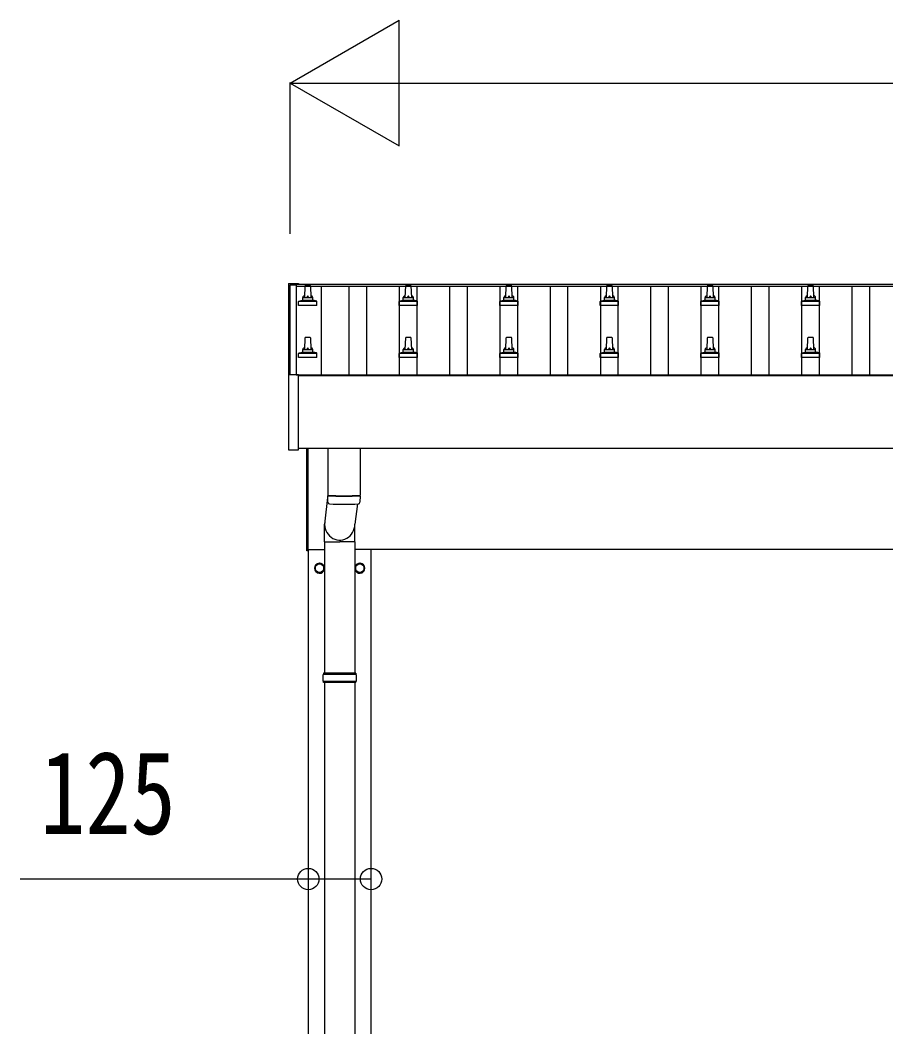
# Model space of a CAD drawing. Units: millimetres, scale not verified. Extents: x -21025 to 21025, y -14850 to 14850.
# Drawn here: x -16383 to -14661, y -2513 to -512 of the extents above; entities that cross this region are included whole.
import ezdxf
from ezdxf.enums import TextEntityAlignment as Align

# ---------------------------------------------------------------- set-up
doc = ezdxf.new("R2010")
doc.units = ezdxf.units.MM
doc.header["$LTSCALE"] = 60
for name, color, linetype in [('0-5_YKK_13', 4, 'Continuous'), ('0-6_YKK_A1', 4, 'Continuous'), ('0-7_YKK_D', 6, 'Continuous')]:
    doc.layers.add(name, color=color, linetype=linetype)
doc.styles.add('ＭＳ ゴシック', font='')
doc.styles.get('ＭＳ ゴシック').set_extended_font_data('MS Gothic')

msp = doc.modelspace()

# ---------------------------------------------------------------- linework, layer by layer
at = {"layer": '0-5_YKK_13'}
for p, q in [((-15849.2, -1035.89), (-15849.2, -1036.49)), ((-15849.2, -1036.49), (-15849.2, -1217.16)), ((-15848.2, -1035.37), (-15830.2, -1035.37)), ((-15829.2, -1036.55), (-15829.2, -1035.89)), ((-15829.2, -1036.55), (-15829.2, -1036.49)), ((-15816.9, -1063.07), (-15816.17, -1039.55)), ((-15815.18, -1038.57), (-15806.63, -1038.57)), ((-15805.63, -1039.55), (-15804.9, -1063.07)), ((-15616.9, -1063.07), (-15616.17, -1039.55)), ((-15615.18, -1038.57), (-15606.63, -1038.57)), ((-15605.63, -1039.55), (-15604.9, -1063.07)), ((-15416.9, -1063.07), (-15416.17, -1039.55)), ((-15415.18, -1038.57), (-15406.63, -1038.57)), ((-15405.63, -1039.55), (-15404.9, -1063.07)), ((-15216.9, -1063.07), (-15216.17, -1039.55)), ((-15215.18, -1038.57), (-15206.63, -1038.57)), ((-15205.63, -1039.55), (-15204.9, -1063.07)), ((-15016.9, -1063.07), (-15016.17, -1039.55)), ((-15015.18, -1038.57), (-15006.63, -1038.57)), ((-15005.63, -1039.55), (-15004.9, -1063.07)), ((-14816.9, -1063.07), (-14816.17, -1039.55)), ((-14815.18, -1038.57), (-14806.63, -1038.57)), ((-14805.63, -1039.55), (-14804.9, -1063.07)), ((-15829.15, -1078.57), (-15829.15, -1070.86)), ((-15792.65, -1078.57), (-15829.15, -1078.57)), ((-15828.77, -1070.07), (-15793.03, -1070.07)), ((-15828.39, -1069.89), (-15821.67, -1068.26)), ((-15821.28, -1068.07), (-15800.52, -1068.07)), ((-15820.9, -1067.29), (-15820.9, -1063.07)), ((-15819.9, -1063.07), (-15801.9, -1063.07)), ((-15800.9, -1067.29), (-15800.9, -1063.07)), ((-15793.42, -1069.89), (-15800.14, -1068.26)), ((-15792.65, -1078.57), (-15792.65, -1070.86)), ((-15629.15, -1078.57), (-15629.15, -1070.86)), ((-15592.65, -1078.57), (-15629.15, -1078.57)), ((-15628.77, -1070.07), (-15593.03, -1070.07)), ((-15628.39, -1069.89), (-15621.67, -1068.26)), ((-15621.28, -1068.07), (-15600.52, -1068.07)), ((-15620.9, -1067.29), (-15620.9, -1063.07)), ((-15619.9, -1063.07), (-15601.9, -1063.07)), ((-15600.9, -1067.29), (-15600.9, -1063.07)), ((-15593.42, -1069.89), (-15600.14, -1068.26)), ((-15592.65, -1078.57), (-15592.65, -1070.86)), ((-15429.15, -1078.57), (-15429.15, -1070.86)), ((-15392.65, -1078.57), (-15429.15, -1078.57)), ((-15428.77, -1070.07), (-15393.03, -1070.07)), ((-15428.39, -1069.89), (-15421.67, -1068.26)), ((-15421.28, -1068.07), (-15400.52, -1068.07)), ((-15420.9, -1067.29), (-15420.9, -1063.07)), ((-15419.9, -1063.07), (-15401.9, -1063.07)), ((-15400.9, -1067.29), (-15400.9, -1063.07)), ((-15393.42, -1069.89), (-15400.14, -1068.26)), ((-15392.65, -1078.57), (-15392.65, -1070.86)), ((-15229.15, -1078.57), (-15229.15, -1070.86)), ((-15192.65, -1078.57), (-15229.15, -1078.57)), ((-15228.77, -1070.07), (-15193.03, -1070.07)), ((-15228.39, -1069.89), (-15221.67, -1068.26)), ((-15221.28, -1068.07), (-15200.52, -1068.07)), ((-15220.9, -1067.29), (-15220.9, -1063.07)), ((-15219.9, -1063.07), (-15201.9, -1063.07)), ((-15200.9, -1067.29), (-15200.9, -1063.07)), ((-15193.42, -1069.89), (-15200.14, -1068.26)), ((-15192.65, -1078.57), (-15192.65, -1070.86)), ((-15029.15, -1078.57), (-15029.15, -1070.86)), ((-14992.65, -1078.57), (-15029.15, -1078.57)), ((-15028.77, -1070.07), (-14993.03, -1070.07)), ((-15028.39, -1069.89), (-15021.67, -1068.26)), ((-15021.28, -1068.07), (-15000.52, -1068.07)), ((-15020.9, -1067.29), (-15020.9, -1063.07)), ((-15019.9, -1063.07), (-15001.9, -1063.07)), ((-15000.9, -1067.29), (-15000.9, -1063.07)), ((-14993.42, -1069.89), (-15000.14, -1068.26)), ((-14992.65, -1078.57), (-14992.65, -1070.86)), ((-14829.15, -1078.57), (-14829.15, -1070.86)), ((-14792.65, -1078.57), (-14829.15, -1078.57)), ((-14828.77, -1070.07), (-14793.03, -1070.07)), ((-14828.39, -1069.89), (-14821.67, -1068.26)), ((-14821.28, -1068.07), (-14800.52, -1068.07)), ((-14820.9, -1067.29), (-14820.9, -1063.07)), ((-14819.9, -1063.07), (-14801.9, -1063.07)), ((-14800.9, -1067.29), (-14800.9, -1063.07)), ((-14793.42, -1069.89), (-14800.14, -1068.26)), ((-14792.65, -1078.57), (-14792.65, -1070.86)), ((-15816.9, -1166.41), (-15816.17, -1142.88)), ((-15815.18, -1141.91), (-15806.63, -1141.91)), ((-15805.63, -1142.88), (-15804.9, -1166.41)), ((-15616.9, -1166.41), (-15616.17, -1142.88)), ((-15615.18, -1141.91), (-15606.63, -1141.91)), ((-15605.63, -1142.88), (-15604.9, -1166.41)), ((-15416.9, -1166.41), (-15416.17, -1142.88)), ((-15415.18, -1141.91), (-15406.63, -1141.91)), ((-15405.63, -1142.88), (-15404.9, -1166.41)), ((-15216.9, -1166.41), (-15216.17, -1142.88)), ((-15215.18, -1141.91), (-15206.63, -1141.91)), ((-15205.63, -1142.88), (-15204.9, -1166.41)), ((-15016.9, -1166.41), (-15016.17, -1142.88)), ((-15015.18, -1141.91), (-15006.63, -1141.91)), ((-15005.63, -1142.88), (-15004.9, -1166.41)), ((-14816.9, -1166.41), (-14816.17, -1142.88)), ((-14815.18, -1141.91), (-14806.63, -1141.91)), ((-14805.63, -1142.88), (-14804.9, -1166.41)), ((-15829.15, -1181.91), (-15829.15, -1174.19)), ((-15828.77, -1173.41), (-15793.03, -1173.41)), ((-15828.39, -1173.22), (-15821.67, -1171.59)), ((-15821.28, -1171.41), (-15800.52, -1171.41)), ((-15820.9, -1170.62), (-15820.9, -1166.41)), ((-15819.9, -1166.41), (-15801.9, -1166.41)), ((-15800.9, -1170.62), (-15800.9, -1166.41)), ((-15793.42, -1173.22), (-15800.14, -1171.59)), ((-15792.65, -1181.91), (-15792.65, -1174.19)), ((-15629.15, -1181.91), (-15629.15, -1174.19)), ((-15628.77, -1173.41), (-15593.03, -1173.41)), ((-15628.39, -1173.22), (-15621.67, -1171.59)), ((-15621.28, -1171.41), (-15600.52, -1171.41)), ((-15620.9, -1170.62), (-15620.9, -1166.41)), ((-15619.9, -1166.41), (-15601.9, -1166.41)), ((-15600.9, -1170.62), (-15600.9, -1166.41)), ((-15593.42, -1173.22), (-15600.14, -1171.59)), ((-15592.65, -1181.91), (-15592.65, -1174.19)), ((-15429.15, -1181.91), (-15429.15, -1174.19)), ((-15428.77, -1173.41), (-15393.03, -1173.41)), ((-15428.39, -1173.22), (-15421.67, -1171.59)), ((-15421.28, -1171.41), (-15400.52, -1171.41)), ((-15420.9, -1170.62), (-15420.9, -1166.41)), ((-15419.9, -1166.41), (-15401.9, -1166.41)), ((-15400.9, -1170.62), (-15400.9, -1166.41)), ((-15393.42, -1173.22), (-15400.14, -1171.59)), ((-15392.65, -1181.91), (-15392.65, -1174.19)), ((-15229.15, -1181.91), (-15229.15, -1174.19)), ((-15228.77, -1173.41), (-15193.03, -1173.41)), ((-15228.39, -1173.22), (-15221.67, -1171.59)), ((-15221.28, -1171.41), (-15200.52, -1171.41)), ((-15220.9, -1170.62), (-15220.9, -1166.41)), ((-15219.9, -1166.41), (-15201.9, -1166.41)), ((-15200.9, -1170.62), (-15200.9, -1166.41)), ((-15193.42, -1173.22), (-15200.14, -1171.59)), ((-15192.65, -1181.91), (-15192.65, -1174.19)), ((-15029.15, -1181.91), (-15029.15, -1174.19)), ((-15028.77, -1173.41), (-14993.03, -1173.41)), ((-15028.39, -1173.22), (-15021.67, -1171.59)), ((-15021.28, -1171.41), (-15000.52, -1171.41)), ((-15020.9, -1170.62), (-15020.9, -1166.41)), ((-15019.9, -1166.41), (-15001.9, -1166.41)), ((-15000.9, -1170.62), (-15000.9, -1166.41)), ((-14993.42, -1173.22), (-15000.14, -1171.59)), ((-14992.65, -1181.91), (-14992.65, -1174.19)), ((-14829.15, -1181.91), (-14829.15, -1174.19)), ((-14828.77, -1173.41), (-14793.03, -1173.41)), ((-14828.39, -1173.22), (-14821.67, -1171.59)), ((-14821.28, -1171.41), (-14800.52, -1171.41)), ((-14820.9, -1170.62), (-14820.9, -1166.41)), ((-14819.9, -1166.41), (-14801.9, -1166.41)), ((-14800.9, -1170.62), (-14800.9, -1166.41)), ((-14793.42, -1173.22), (-14800.14, -1171.59)), ((-14792.65, -1181.91), (-14792.65, -1174.19)), ((-15792.65, -1181.91), (-15829.15, -1181.91)), ((-15592.65, -1181.91), (-15629.15, -1181.91)), ((-15392.65, -1181.91), (-15429.15, -1181.91)), ((-15192.65, -1181.91), (-15229.15, -1181.91)), ((-14992.65, -1181.91), (-15029.15, -1181.91)), ((-14792.65, -1181.91), (-14829.15, -1181.91)), ((-15849.2, -1217.16), (-15849.2, -1365.16)), ((-15848.2, -1216.66), (-15848.7, -1216.66)), ((-15830.2, -1216.66), (-15848.2, -1216.66)), ((-15829.7, -1216.66), (-15830.2, -1216.66)), ((-15829.2, -1365.16), (-15829.2, -1217.16)), ((-15848.7, -1365.66), (-15829.7, -1365.66)), ((-15812.9, -1566.5), (-15812.9, -1363.03)), ((-15810.9, -1363.03), (-15810.9, -1566.5)), ((-15770.9, -1363.03), (-15770.9, -1456.01)), ((-15706.9, -1363.03), (-15706.9, -1456.01)), ((-15770.9, -1454.76), (-15777.46, -1513.62)), ((-15770.7, -1469.99), (-15770.93, -1457.01)), ((-15766.43, -1456.29), (-15766.41, -1457.29)), ((-15711.38, -1456.29), (-15711.39, -1457.29)), ((-15706.87, -1457.01), (-15707.1, -1469.99)), ((-15711.93, -1473.26), (-15717.34, -1513.62)), ((-15777.55, -1548.28), (-15777.55, -1513.62)), ((-15717.25, -1548.28), (-15717.25, -1513.62)), ((-15777.55, -1548.28), (-15747.4, -1548.28)), ((-15777.4, -1548.28), (-15777.4, -1810)), ((-15717.25, -1548.28), (-15747.4, -1548.28)), ((-15717.4, -1548.28), (-15717.4, -1810)), ((-15810.9, -1566.5), (-15812.9, -1566.5)), ((-15778.8, -1600.75), (-15778.9, -1600.75)), ((-15698.8, -1600.75), (-15698.9, -1600.75)), ((-15778.8, -1601.25), (-15778.9, -1601.25)), ((-15698.8, -1601.25), (-15698.9, -1601.25)), ((-15714.4, -1812), (-15780.4, -1812)), ((-15715.4, -1810), (-15779.4, -1810)), ((-15779.4, -1810), (-15779.4, -1812)), ((-15715.4, -1810), (-15715.4, -1812)), ((-15714.4, -1826), (-15780.4, -1826)), ((-15779.4, -1828), (-15779.4, -1826)), ((-15715.4, -1828), (-15779.4, -1828)), ((-15777.4, -1828), (-15777.4, -2732.5)), ((-15717.4, -1828), (-15717.4, -2732.5)), ((-15715.4, -1828), (-15715.4, -1826))]:
    msp.add_line(p, q, dxfattribs=at)
for points in [[(-15849.2, -1035.89), (-15849.17, -1035.7), (-15849.09, -1035.57), (-15849.01, -1035.49), (-15848.92, -1035.43), (-15848.84, -1035.4), (-15848.79, -1035.39), (-15848.75, -1035.39), (-15848.71, -1035.38), (-15848.52, -1035.37), (-15848.34, -1035.37), (-15848.2, -1035.37)], [(-15830.2, -1035.37), (-15830.01, -1035.37), (-15829.84, -1035.37), (-15829.7, -1035.38), (-15829.63, -1035.39), (-15829.57, -1035.4), (-15829.48, -1035.44), (-15829.35, -1035.54), (-15829.26, -1035.67), (-15829.25, -1035.69)]]:
    msp.add_lwpolyline(points, dxfattribs=at)
for points in [[(-15787.4, -1591.19), (-15795.9, -1596.09), (-15795.9, -1605.91), (-15787.4, -1610.81), (-15778.9, -1605.91), (-15778.9, -1596.09)], [(-15707.4, -1591.19), (-15715.9, -1596.09), (-15715.9, -1605.91), (-15707.4, -1610.81), (-15698.9, -1605.91), (-15698.9, -1596.09)]]:
    msp.add_lwpolyline(points, close=True, dxfattribs=at)
for centre in [(-15787.4, -1601), (-15707.4, -1601)]:
    msp.add_circle(centre, 8.5, dxfattribs=at)
for centre, radius, start, end in [((-15829.7, -1035.89), 0.499, 0.00068, 23.5008), ((-15815.18, -1039.57), 1, 90, 178.60509), ((-15806.63, -1039.57), 1, 1.39491, 90), ((-15615.18, -1039.57), 1, 90, 178.60509), ((-15606.63, -1039.57), 1, 1.39491, 90), ((-15415.18, -1039.57), 1, 90, 178.60509), ((-15406.63, -1039.57), 1, 1.39491, 90), ((-15215.18, -1039.57), 1, 90, 178.60509), ((-15206.63, -1039.57), 1, 1.39491, 90), ((-15015.18, -1039.57), 1, 90, 178.60509), ((-15006.63, -1039.57), 1, 1.39491, 90), ((-14815.18, -1039.57), 1, 90, 178.60509), ((-14806.63, -1039.57), 1, 1.39491, 90), ((-15816.82, -1063.71), 4.13, 90, 171.17633), ((-15807.57, -1063.07), 4.83, 133.60282, 180), ((-15814.23, -1063.07), 4.83, 0, 46.39718), ((-15804.99, -1063.71), 4.13, 8.82367, 90), ((-15616.82, -1063.71), 4.13, 90, 171.17633), ((-15607.57, -1063.07), 4.83, 133.60282, 180), ((-15614.23, -1063.07), 4.83, 0, 46.39718), ((-15604.99, -1063.71), 4.13, 8.82367, 90), ((-15416.82, -1063.71), 4.13, 90, 171.17633), ((-15407.57, -1063.07), 4.83, 133.60282, 180), ((-15414.23, -1063.07), 4.83, 0, 46.39718), ((-15404.99, -1063.71), 4.13, 8.82367, 90), ((-15216.82, -1063.71), 4.13, 90, 171.17633), ((-15207.57, -1063.07), 4.83, 133.60282, 180), ((-15214.23, -1063.07), 4.83, 0, 46.39718), ((-15204.99, -1063.71), 4.13, 8.82367, 90), ((-15016.82, -1063.71), 4.13, 90, 171.17633), ((-15007.57, -1063.07), 4.83, 133.60282, 180), ((-15014.23, -1063.07), 4.83, 0, 46.39718), ((-15004.99, -1063.71), 4.13, 8.82367, 90), ((-14816.82, -1063.71), 4.13, 90, 171.17633), ((-14807.57, -1063.07), 4.83, 133.60282, 180), ((-14814.23, -1063.07), 4.83, 0, 46.39718), ((-14804.99, -1063.71), 4.13, 8.82367, 90), ((-15828.15, -1070.86), 1, 103.62699, 180), ((-15821.9, -1067.29), 1, 283.62699, 0), ((-15819.9, -1064.07), 1, 90, 180), ((-15801.9, -1064.07), 1, 0, 90), ((-15799.9, -1067.29), 1, 180, 256.37301), ((-15793.65, -1070.86), 1, 0, 76.37301), ((-15628.15, -1070.86), 1, 103.62699, 180), ((-15621.9, -1067.29), 1, 283.62699, 0), ((-15619.9, -1064.07), 1, 90, 180), ((-15601.9, -1064.07), 1, 0, 90), ((-15599.9, -1067.29), 1, 180, 256.37301), ((-15593.65, -1070.86), 1, 0, 76.37301), ((-15428.15, -1070.86), 1, 103.62699, 180), ((-15421.9, -1067.29), 1, 283.62699, 0), ((-15419.9, -1064.07), 1, 90, 180), ((-15401.9, -1064.07), 1, 0, 90), ((-15399.9, -1067.29), 1, 180, 256.37301), ((-15393.65, -1070.86), 1, 0, 76.37301), ((-15228.15, -1070.86), 1, 103.62699, 180), ((-15221.9, -1067.29), 1, 283.62699, 0), ((-15219.9, -1064.07), 1, 90, 180), ((-15201.9, -1064.07), 1, 0, 90), ((-15199.9, -1067.29), 1, 180, 256.37301), ((-15193.65, -1070.86), 1, 0, 76.37301), ((-15028.15, -1070.86), 1, 103.62699, 180), ((-15021.9, -1067.29), 1, 283.62699, 0), ((-15019.9, -1064.07), 1, 90, 180), ((-15001.9, -1064.07), 1, 0, 90), ((-14999.9, -1067.29), 1, 180, 256.37301), ((-14993.65, -1070.86), 1, 0, 76.37301), ((-14828.15, -1070.86), 1, 103.62699, 180), ((-14821.9, -1067.29), 1, 283.62699, 0), ((-14819.9, -1064.07), 1, 90, 180), ((-14801.9, -1064.07), 1, 0, 90), ((-14799.9, -1067.29), 1, 180, 256.37301), ((-14793.65, -1070.86), 1, 0, 76.37301), ((-15815.18, -1142.91), 1, 90, 178.60509), ((-15806.63, -1142.91), 1, 1.39491, 90), ((-15615.18, -1142.91), 1, 90, 178.60509), ((-15606.63, -1142.91), 1, 1.39491, 90), ((-15415.18, -1142.91), 1, 90, 178.60509), ((-15406.63, -1142.91), 1, 1.39491, 90), ((-15215.18, -1142.91), 1, 90, 178.60509), ((-15206.63, -1142.91), 1, 1.39491, 90), ((-15015.18, -1142.91), 1, 90, 178.60509), ((-15006.63, -1142.91), 1, 1.39491, 90), ((-14815.18, -1142.91), 1, 90, 178.60509), ((-14806.63, -1142.91), 1, 1.39491, 90), ((-15828.15, -1174.19), 1, 103.62699, 180), ((-15821.9, -1170.62), 1, 283.62699, 0), ((-15816.82, -1167.04), 4.13, 90, 171.17633), ((-15819.9, -1167.41), 1, 90, 180), ((-15807.57, -1166.41), 4.83, 133.60282, 180), ((-15814.23, -1166.41), 4.83, 0, 46.39718), ((-15804.99, -1167.04), 4.13, 8.82367, 90), ((-15801.9, -1167.41), 1, 0, 90), ((-15799.9, -1170.62), 1, 180, 256.37301), ((-15793.65, -1174.19), 1, 0, 76.37301), ((-15628.15, -1174.19), 1, 103.62699, 180), ((-15621.9, -1170.62), 1, 283.62699, 0), ((-15616.82, -1167.04), 4.13, 90, 171.17633), ((-15619.9, -1167.41), 1, 90, 180), ((-15607.57, -1166.41), 4.83, 133.60282, 180), ((-15614.23, -1166.41), 4.83, 0, 46.39718), ((-15604.99, -1167.04), 4.13, 8.82367, 90), ((-15601.9, -1167.41), 1, 0, 90), ((-15599.9, -1170.62), 1, 180, 256.37301), ((-15593.65, -1174.19), 1, 0, 76.37301), ((-15428.15, -1174.19), 1, 103.62699, 180), ((-15421.9, -1170.62), 1, 283.62699, 0), ((-15416.82, -1167.04), 4.13, 90, 171.17633), ((-15419.9, -1167.41), 1, 90, 180), ((-15407.57, -1166.41), 4.83, 133.60282, 180), ((-15414.23, -1166.41), 4.83, 0, 46.39718), ((-15404.99, -1167.04), 4.13, 8.82367, 90), ((-15401.9, -1167.41), 1, 0, 90), ((-15399.9, -1170.62), 1, 180, 256.37301), ((-15393.65, -1174.19), 1, 0, 76.37301), ((-15228.15, -1174.19), 1, 103.62699, 180), ((-15221.9, -1170.62), 1, 283.62699, 0), ((-15216.82, -1167.04), 4.13, 90, 171.17633), ((-15219.9, -1167.41), 1, 90, 180), ((-15207.57, -1166.41), 4.83, 133.60282, 180), ((-15214.23, -1166.41), 4.83, 0, 46.39718), ((-15204.99, -1167.04), 4.13, 8.82367, 90), ((-15201.9, -1167.41), 1, 0, 90), ((-15199.9, -1170.62), 1, 180, 256.37301), ((-15193.65, -1174.19), 1, 0, 76.37301), ((-15028.15, -1174.19), 1, 103.62699, 180), ((-15021.9, -1170.62), 1, 283.62699, 0), ((-15016.82, -1167.04), 4.13, 90, 171.17633), ((-15019.9, -1167.41), 1, 90, 180), ((-15007.57, -1166.41), 4.83, 133.60282, 180), ((-15014.23, -1166.41), 4.83, 0, 46.39718), ((-15004.99, -1167.04), 4.13, 8.82367, 90), ((-15001.9, -1167.41), 1, 0, 90), ((-14999.9, -1170.62), 1, 180, 256.37301), ((-14993.65, -1174.19), 1, 0, 76.37301), ((-14828.15, -1174.19), 1, 103.62699, 180), ((-14821.9, -1170.62), 1, 283.62699, 0), ((-14816.82, -1167.04), 4.13, 90, 171.17633), ((-14819.9, -1167.41), 1, 90, 180), ((-14807.57, -1166.41), 4.83, 133.60282, 180), ((-14814.23, -1166.41), 4.83, 0, 46.39718), ((-14804.99, -1167.04), 4.13, 8.82367, 90), ((-14801.9, -1167.41), 1, 0, 90), ((-14799.9, -1170.62), 1, 180, 256.37301), ((-14793.65, -1174.19), 1, 0, 76.37301), ((-15848.7, -1217.16), 0.5, 90, 180), ((-15829.7, -1217.16), 0.5, 0, 90), ((-15848.7, -1365.16), 0.5, 180, 270), ((-15829.7, -1365.16), 0.5, 270, 0), ((-15738.9, -976.27), 480.8, 266.18381, 273.81619), ((-15738.9, -977.27), 480.8, 266.18381, 273.81619), ((-15767.28, -1469.75), 3.43, 183.91307, 262.91645), ((-15738.91, -954.29), 519.67, 266.82357, 273.17802), ((-15710.52, -1469.75), 3.43, 277.00994, 356.09787), ((-15787.4, -1601), 10, 9.93637, 350.06363), ((-15787.4, -1601), 8.6, 171.25399, 188.74601), ((-15787.4, -1601), 8.6, 111.25399, 128.74601), ((-15787.4, -1601), 8.6, 51.25399, 68.74601), ((-15787.4, -1601), 8.6, 1.66581, 8.74601), ((-15707.4, -1601), 10, 189.93637, 170.06363), ((-15707.4, -1601), 8.6, 171.25399, 188.74601), ((-15707.4, -1601), 8.6, 111.25399, 128.74601), ((-15707.4, -1601), 8.6, 51.25399, 68.74601), ((-15707.4, -1601), 8.6, 1.66581, 8.74601), ((-15787.4, -1601), 8.6, 231.25399, 248.74601), ((-15787.4, -1601), 8.6, 291.25399, 308.74601), ((-15787.4, -1601), 8.6, 351.25399, 358.33419), ((-15707.4, -1601), 8.6, 231.25399, 248.74601), ((-15707.4, -1601), 8.6, 291.25399, 308.74601), ((-15707.4, -1601), 8.6, 351.25399, 358.33419), ((-15731.65, -1819), 49.25, 171.82876, 180.00002), ((-15731.65, -1819), 49.25, 180.00002, 188.17127), ((-15763.15, -1819), 49.25, 359.99998, 8.17124), ((-15763.15, -1819), 49.25, 351.82873, 359.99998)]:
    msp.add_arc(centre, radius, start, end, dxfattribs=at)
msp.add_ellipse((-15747.4, -1513.62), major_axis=(0, -31.56), ratio=0.952301, start_param=4.5832251, end_param=7.8539816, dxfattribs=at)
at = {"layer": '0-6_YKK_A1'}
for p, q in [((-15845.9, -1037.52), (-15833.9, -1037.52)), ((-15845.9, -1216.66), (-15845.9, -1037.52)), ((-15833.9, -1036.55), (-10433.4, -1036.55)), ((-15833.9, -1036.55), (-15833.9, -1040.14)), ((-15833.9, -1037.52), (-15833.9, -1216.66)), ((-15833.9, -1040.14), (-10410.9, -1040.14)), ((-15784.4, -1040.14), (-15784.4, -1216.6)), ((-15728.4, -1216.6), (-15728.4, -1040.14)), ((-15693.4, -1216.6), (-15693.4, -1040.14)), ((-15628.4, -1216.6), (-15628.4, -1040.14)), ((-15593.4, -1216.6), (-15593.4, -1040.14)), ((-15528.4, -1216.6), (-15528.4, -1040.14)), ((-15493.4, -1216.6), (-15493.4, -1040.14)), ((-15428.4, -1216.6), (-15428.4, -1040.14)), ((-15393.4, -1216.6), (-15393.4, -1040.14)), ((-15328.4, -1216.6), (-15328.4, -1040.14)), ((-15293.4, -1216.6), (-15293.4, -1040.14)), ((-15228.4, -1216.6), (-15228.4, -1040.14)), ((-15193.4, -1216.6), (-15193.4, -1040.14)), ((-15128.4, -1216.6), (-15128.4, -1040.14)), ((-15093.4, -1216.6), (-15093.4, -1040.14)), ((-15028.4, -1216.6), (-15028.4, -1040.14)), ((-14993.4, -1216.6), (-14993.4, -1040.14)), ((-14928.4, -1216.6), (-14928.4, -1040.14)), ((-14893.4, -1216.6), (-14893.4, -1040.14)), ((-14828.4, -1216.6), (-14828.4, -1040.14)), ((-14793.4, -1216.6), (-14793.4, -1040.14)), ((-14728.4, -1216.6), (-14728.4, -1040.14)), ((-14693.4, -1216.6), (-14693.4, -1040.14)), ((-15833.9, -1216.6), (-10420.9, -1216.6)), ((-15829.2, -1218.15), (-10420.9, -1218.15)), ((-10420.9, -1363.03), (-15829.2, -1363.03)), ((-15810.9, -1564), (-15777.4, -1564)), ((-15809.9, -1564), (-15809.9, -4364)), ((-10425.9, -1564), (-15717.4, -1564)), ((-15684.9, -4364), (-15684.9, -1564))]:
    msp.add_line(p, q, dxfattribs=at)
at = {"layer": '0-7_YKK_D'}
for p, q in [((-15845.9, -636.55), (-15629.39, -511.55)), ((-15629.39, -761.55), (-15629.39, -511.55)), ((-15845.9, -936.55), (-15845.9, -635.55)), ((-15845.9, -636.55), (-15629.39, -761.55)), ((-15845.9, -636.55), (-15412.89, -636.55)), ((-15595.9, -636.55), (-5225.9, -636.55)), ((-15809.9, -2219), (-15809.9, -2220))]:
    msp.add_line(p, q, dxfattribs=at)
msp.add_lwpolyline([(-15684.9, -2219), (-15809.9, -2219), (-16382.9, -2219)], dxfattribs=at)
for centre in [(-15809.9, -2219), (-15684.9, -2219)]:
    msp.add_circle(centre, 21.25, dxfattribs=at)

# ---------------------------------------------------------------- texts
at = {"layer": '0-7_YKK_D', "style": 'ＭＳ ゴシック', "width": 0.8}
msp.add_text('125', height=165, dxfattribs=at).set_placement((-16342.9, -2179), align=Align.BOTTOM_LEFT)

doc.saveas('drawing.dxf')
